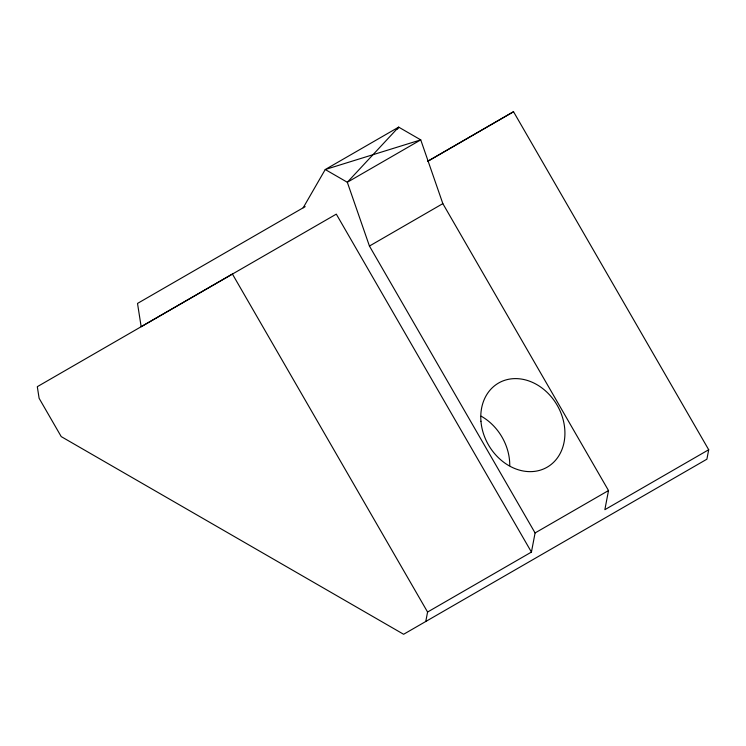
<?xml version="1.0" encoding="UTF-8"?>
<svg xmlns="http://www.w3.org/2000/svg" width="746" height="746" viewBox="0 0 746 746"><rect width="100%" height="100%" fill="white"/><g stroke="black" fill="none" stroke-linecap="round" stroke-linejoin="round"><path stroke-width="1.12" d="M425.77 621.493L427.579 612.037L232.407 274.024L37.3 386.689L39.118 398.299L61.228 436.606L403.623 634.277L706.891 459.191L708.7 449.735L513.528 111.723L428.045 161.08M427.579 612.037L531.432 552.077L535.087 532.942L369.438 246.049L347.319 182.266L325.247 169.519L303.174 207.798M397.506 129.142L398.672 127.128L347.319 182.266L420.744 139.875L325.247 169.519L398.672 127.128L420.744 139.875L442.844 203.63L608.512 490.551L604.857 509.686L708.7 449.735M305.189 206.633L137.516 303.426L141.162 326.729L336.306 214.13L531.432 552.077M427.868 161.248L513.528 111.723M369.438 246.049L442.844 203.63M535.087 532.942L608.512 490.551M481.189 416.193A48.593 39.678 60 0 1 509.751 465.663M480.946 421.257A48.593 39.678 60 0 0 547.144 467.201A48.593 39.678 60 0 0 540.458 386.904A48.593 39.678 60 0 0 480.946 421.257"/></g></svg>
